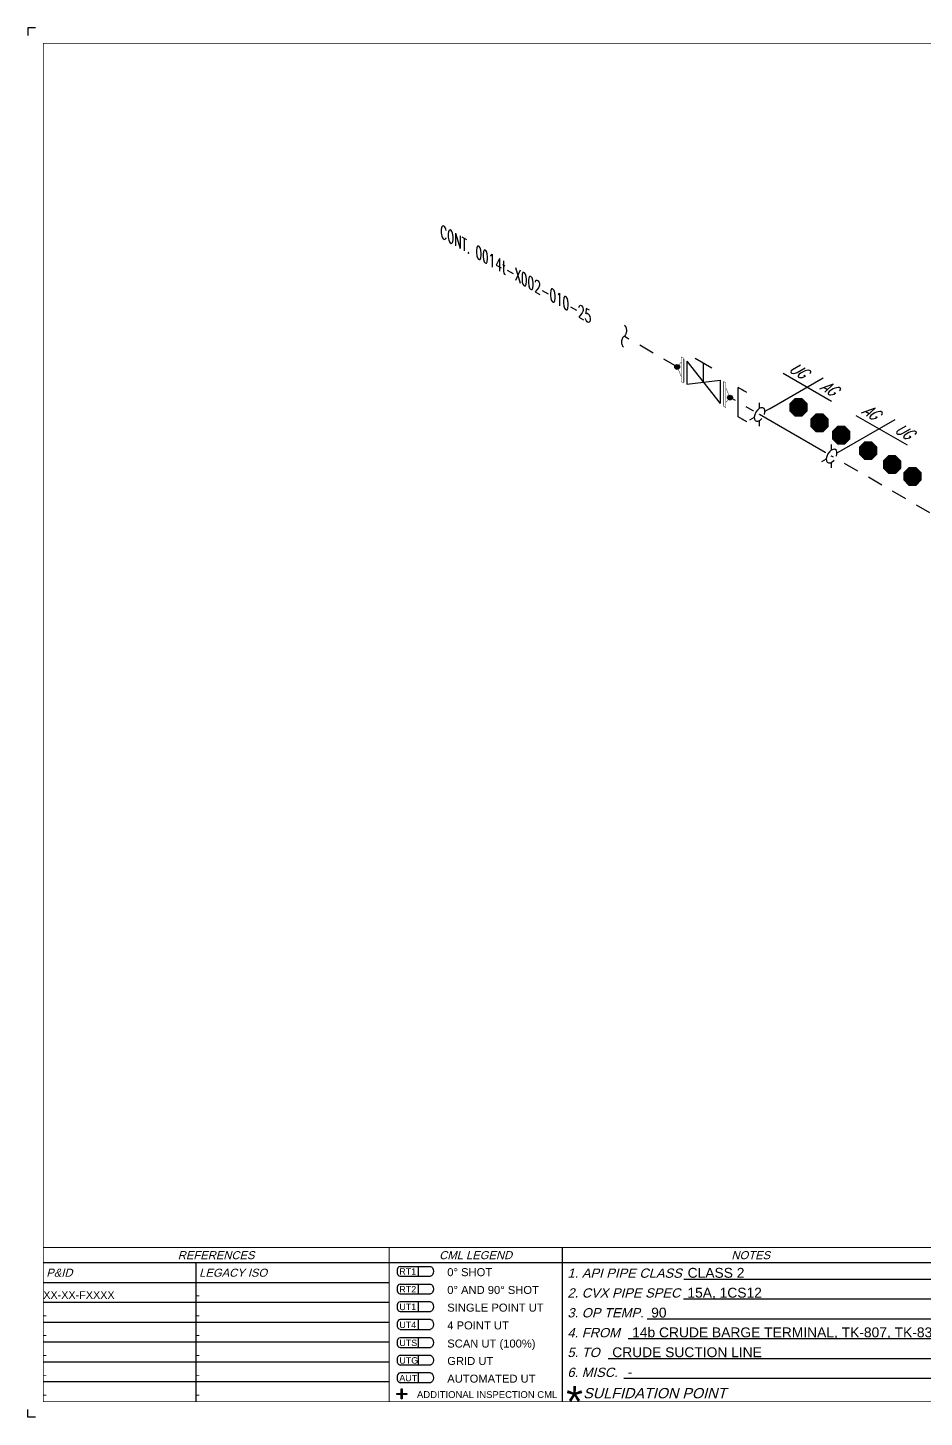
# Model space of a CAD drawing. Header units: inches. Extents: x 0.1 to 17.4, y 0.1 to 11.4.
# Drawn here: x 0.12 to 7.38, y 0.12 to 11.37 of the extents above; entities that cross this region are included whole.
import ezdxf
from ezdxf.enums import TextEntityAlignment as Align

# ---------------------------------------------------------------- set-up
doc = ezdxf.new("R2010")
doc.units = ezdxf.units.IN
doc.header["$MEASUREMENT"] = 0
doc.linetypes.add('HIDDEN2', pattern=[0.1875, 0.125, -0.0625])
for name, color, linetype in [('3', 1, 'Continuous'), ('BORDER', 3, 'Continuous'), ('BORDERTEXT', 7, 'Continuous'), ('COMP', 1, 'Continuous'), ('Continuation', 7, 'Continuous'), ('DL', 20, 'Continuous'), ('FITTINGS', 4, 'Continuous'), ('PART_PCML', 7, 'Continuous'), ('PIPE-ANNO', 150, 'HIDDEN2'), ('TEXT', 7, 'Continuous'), ('UNAS.PIPE', 251, 'Continuous'), ('Welds', 7, 'Continuous')]:
    doc.layers.add(name, color=color, linetype=linetype)
doc.layers.add('PIPE', color=7, linetype='Continuous', lineweight=30)
doc.styles.add('FEASStandard', font='arial.ttf')
doc.styles.add('PART_Standard', font='romans', dxfattribs={"width": 0.8, "height": 0.09})
doc.styles.add('Richmond', font='arial.ttf')
doc.styles.add('SIMPLEX', font='ROMANS')
doc.dimstyles.new('Richmond', dxfattribs={"dimtxt": 0.18, "dimasz": 0.18, "dimexe": 0.18, "dimexo": 0.0625, "dimgap": 0.09, "dimtad": 0, "dimtih": 1, "dimtoh": 1, "dimdec": 4, "dimzin": 0, "dimdsep": 46, "dimtxsty": 'Richmond', "dimcen": 0.09, "dimadec": 0, "dimazin": 0, "dimtfac": 1, "dimtdec": 4, "dimtofl": 0, "dimtmove": 0, "dimatfit": 3, "dimfxl": 1, "dimtolj": 1, "dimtzin": 0, "dimarcsym": 0})

# ---------------------------------------------------------------- blocks, each defined once
blk = doc.blocks.new('Border')
h = blk.add_hatch(color=256)
h.dxf.hatch_style = 1
h.paths.add_polyline_path([(3.147, 0.317), (3.11, 0.317), (3.11, 0.31), (3.147, 0.31), (3.147, 0.273), (3.154, 0.273), (3.154, 0.31), (3.191, 0.31), (3.191, 0.317), (3.154, 0.317), (3.154, 0.354), (3.147, 0.354)])
blk.add_line((5.432, 1.244), (7.435, 1.244))
for points in [[(5.43, 1.083), (7.435, 1.083)], [(5.136, 0.922), (7.435, 0.922)], [(4.982, 0.762), (7.435, 0.762)], [(4.822, 0.601), (7.435, 0.601)], [(3.147, 0.317), (3.147, 0.354), (3.154, 0.354), (3.154, 0.317)], [(4.947, 0.44), (7.435, 0.44)], [(3.147, 0.31), (3.11, 0.31), (3.11, 0.317), (3.147, 0.317)], [(3.154, 0.31), (3.154, 0.273), (3.147, 0.273), (3.147, 0.31)], [(3.154, 0.317), (3.191, 0.317), (3.191, 0.31), (3.154, 0.31)]]:
    blk.add_lwpolyline(points)
at = {"layer": 'BORDER'}
for p, q in [((7.5, 1.375), (0.25, 1.375)), ((1.487, 0.25), (1.487, 1.375)), ((1.487, 1.214), (0.25, 1.214)), ((3.048, 1.214), (1.487, 1.214)), ((1.487, 1.054), (0.25, 1.054)), ((3.048, 1.054), (1.487, 1.054)), ((1.487, 0.893), (0.25, 0.893)), ((3.048, 0.893), (1.487, 0.893)), ((1.487, 0.732), (0.25, 0.732)), ((3.048, 0.732), (1.487, 0.732)), ((1.487, 0.571), (0.25, 0.571)), ((3.048, 0.571), (1.487, 0.571)), ((1.487, 0.411), (0.25, 0.411)), ((3.048, 0.411), (1.487, 0.411))]:
    blk.add_line(p, q, dxfattribs=at)
at = {"layer": 'BORDER', "const_width": 0.005}
blk.add_lwpolyline([(0.25, 0.25), (17.25, 0.25), (17.25, 11.25), (0.25, 11.25)], close=True, dxfattribs=at)
at = {"layer": 'BORDER', "const_width": 0.00833}
for points in [[(17.25, 1.5), (0.25, 1.5)], [(3.048, 0.25), (3.048, 1.5)], [(4.45, 0.25), (4.45, 1.5)]]:
    blk.add_lwpolyline(points, dxfattribs=at)
at = {"layer": 'BORDERTEXT', "color": 7, "linetype": 'Continuous'}
for p, q in [((3.137, 1.346), (3.383, 1.346)), ((3.137, 1.267), (3.383, 1.267)), ((3.137, 1.202), (3.383, 1.202)), ((3.137, 1.123), (3.383, 1.123))]:
    blk.add_line(p, q, dxfattribs=at)
at = {"layer": 'BORDERTEXT'}
for p, q in [((3.283, 1.346), (3.283, 1.267)), ((3.283, 1.202), (3.283, 1.123)), ((3.283, 1.059), (3.283, 0.98)), ((3.283, 1.059), (3.283, 0.98)), ((3.283, 0.915), (3.283, 0.836)), ((3.283, 0.915), (3.283, 0.836)), ((3.283, 0.768), (3.283, 0.689)), ((3.283, 0.768), (3.283, 0.689)), ((3.283, 0.626), (3.283, 0.548)), ((3.283, 0.626), (3.283, 0.548)), ((3.283, 0.483), (3.283, 0.405)), ((3.283, 0.483), (3.283, 0.405))]:
    blk.add_line(p, q, dxfattribs=at)
at = {"layer": 'BORDERTEXT', "color": 7}
for p, q in [((3.383, 1.059), (3.137, 1.059)), ((3.137, 0.98), (3.383, 0.98)), ((3.383, 0.915), (3.137, 0.915)), ((3.137, 0.836), (3.383, 0.836)), ((3.383, 0.768), (3.137, 0.768)), ((3.137, 0.689), (3.383, 0.689)), ((3.383, 0.626), (3.137, 0.626)), ((3.137, 0.548), (3.383, 0.548)), ((3.383, 0.483), (3.137, 0.483)), ((3.137, 0.405), (3.383, 0.405))]:
    blk.add_line(p, q, dxfattribs=at)
at = {"layer": 'BORDERTEXT'}
for centre in [(3.137, 1.307), (3.137, 1.163), (3.137, 1.02), (3.137, 0.876), (3.137, 0.729), (3.137, 0.587), (3.137, 0.444)]:
    blk.add_ellipse(centre, major_axis=(0, -0.0394), ratio=0.624439, start_param=3.141593, end_param=6.283185, dxfattribs=at)
at = {"layer": 'BORDERTEXT', "extrusion": (0, 0, -1)}
for centre in [(3.383, 1.307), (3.383, 1.163), (3.383, 1.02), (3.383, 0.876), (3.383, 0.729), (3.383, 0.587), (3.383, 0.444)]:
    blk.add_ellipse(centre, major_axis=(0, -0.0394), ratio=0.624439, start_param=3.141593, end_param=6.283185, dxfattribs=at)
at = {"layer": 'BORDERTEXT', "style": 'FEASStandard', "oblique": 15}
for s, p in [('REFERENCES', (1.649, 1.437)), ('CML LEGEND', (3.749, 1.437)), ('NOTES', (5.975, 1.437))]:
    blk.add_text(s, height=0.065, dxfattribs=at).set_placement(p, align=Align.MIDDLE)
for s, p in [('P&ID', (0.275, 1.295)), ('LEGACY ISO', (1.512, 1.295))]:
    blk.add_text(s, height=0.065, dxfattribs=at).set_placement(p, align=Align.MIDDLE_LEFT)
at = {"layer": 'BORDERTEXT', "style": 'FEASStandard'}
for s, height, p in [('RT1', 0.0518, (3.131, 1.279)), ('0%%D SHOT', 0.0648, (3.519, 1.267)), ('RT2', 0.0518, (3.131, 1.135)), ('0%%D AND 90%%D SHOT', 0.0648, (3.519, 1.123)), ('UT1', 0.0518, (3.131, 0.992)), ('SINGLE POINT UT', 0.0648, (3.519, 0.98)), ('4 POINT UT', 0.0648, (3.519, 0.836)), ('UT4', 0.0518, (3.131, 0.847)), ('UTS', 0.0518, (3.131, 0.701)), ('SCAN UT (100%%%)', 0.0648, (3.519, 0.689)), ('UTG', 0.0518, (3.131, 0.559)), ('GRID UT', 0.0648, (3.519, 0.548)), ('AUT', 0.0518, (3.131, 0.416)), ('AUTOMATED UT', 0.0648, (3.519, 0.405)), ('ADDITIONAL INSPECTION CML', 0.055, (3.274, 0.281))]:
    blk.add_text(s, height=height, dxfattribs=at).set_placement(p)
at = {"layer": 'BORDERTEXT', "style": 'FEASStandard', "oblique": 15}
for s, height, p in [('1. API PIPE CLASS', 0.075, (4.491, 1.254)), ('2. CVX PIPE SPEC', 0.075, (4.491, 1.094)), ('3. OP TEMP.', 0.075, (4.491, 0.933)), ('4. FROM ', 0.075, (4.491, 0.772)), ('5. TO ', 0.075, (4.491, 0.612)), ('6. MISC. ', 0.075, (4.491, 0.451)), ('SULFIDATION POINT', 0.08333, (4.619, 0.278))]:
    blk.add_text(s, height=height, dxfattribs=at).set_placement(p)
at = {"layer": 'BORDERTEXT', "insert": (4.481, 0.378), "char_height": 0.25, "attachment_point": 1, "style": 'FEASStandard'}
blk.add_mtext('*', dxfattribs=at)
blk = doc.blocks.new('BORDER TEXT')
at = {"layer": 'BORDERTEXT'}
for tag, p, height, style in [('API_PIPE_CLASS', (5.464, 1.254), 0.08, 'Richmond'), ('MATERIAL1', (12.263, 1.211), 0.08, 'Richmond'), ('P&ID_#1', (0.25, 1.083), 0.0625, 'FEASStandard'), ('LINE_#1', (1.487, 1.083), 0.0625, 'FEASStandard'), ('CVX_PIPE_SPEC', (5.462, 1.093), 0.08, 'Richmond'), ('OP_TEMP', (5.169, 0.932), 0.08, 'Richmond'), ('MATERIAL2', (12.263, 1.04), 0.08, 'Richmond'), ('P&ID_#2', (0.25, 0.922), 0.0625, 'FEASStandard'), ('LINE_#2', (1.487, 0.922), 0.0625, 'FEASStandard'), ('MATERIAL3', (12.263, 0.868), 0.08, 'Richmond'), ('P&ID_#3', (0.25, 0.762), 0.0625, 'FEASStandard'), ('LINE_#3', (1.487, 0.762), 0.0625, 'FEASStandard'), ('FROM', (5.015, 0.772), 0.08, 'Richmond'), ('TO', (4.854, 0.611), 0.08, 'Richmond'), ('MATERIAL4', (12.263, 0.696), 0.08, 'Richmond'), ('P&ID_#4', (0.25, 0.601), 0.0625, 'FEASStandard'), ('LINE_#4', (1.487, 0.601), 0.0625, 'FEASStandard'), ('MATERIAL5', (12.263, 0.525), 0.08, 'Richmond'), ('P&ID_#5', (0.25, 0.44), 0.0625, 'FEASStandard'), ('LINE_#5', (1.487, 0.44), 0.0625, 'FEASStandard'), ('MISC', (4.979, 0.451), 0.08, 'Richmond'), ('INSULATION', (12.928, 0.414), 0.0625, 'FEASStandard'), ('P&ID_#6', (0.25, 0.28), 0.0625, 'FEASStandard'), ('LINE_#6', (1.487, 0.28), 0.0625, 'FEASStandard'), ('PWHT', (12.928, 0.281), 0.0625, 'FEASStandard')]:
    blk.add_attdef(tag, p, '', height=height, dxfattribs=dict(at, style=style))
at = {"layer": 'BORDERTEXT', "style": 'FEASStandard'}
for tag, p in [('DR.BY', (11.075, 0.562)), ('DR.BY_DATE', (11.95, 0.562)), ('CHK_BY', (11.075, 0.354)), ('CHK._BY_DATE', (11.95, 0.354))]:
    blk.add_attdef(tag, text='', height=0.1, dxfattribs=at).set_placement(p, align=Align.MIDDLE_CENTER)
at = {"layer": 'BORDERTEXT', "style": 'PART_Standard', "width": 0.8}
for tag, p in [('PLANT_NUMBER', (13.938, 0.384)), ('SYSTEM_NUMBER', (14.812, 0.384)), ('CIRCUIT_NUMBER', (15.688, 0.384)), ('SHEET_NUMBER', (16.5, 0.384)), ('REVISION', (17.062, 0.384))]:
    blk.add_attdef(tag, text='', height=0.15, dxfattribs=at).set_placement(p, align=Align.MIDDLE_CENTER)
blk = doc.blocks.new('1_BREAK-PIPE_PIPE_00')
at = {"color": 0, "linetype": 'ByBlock', "lineweight": -2}
for centre, major_axis in [((0.03, -0.092), (0, 0.101)), ((-0.03, 0.092), (0, -0.101))]:
    blk.add_ellipse(centre, major_axis=major_axis, ratio=0.711978, start_param=0.427466, end_param=3.141593, dxfattribs=at)
blk = doc.blocks.new('1_Tilde_00')
at = {"layer": 'PIPE-ANNO', "xscale": -0.5000000000000001, "yscale": 0.5, "zscale": 0.5}
blk.add_blockref('1_BREAK-PIPE_PIPE_00', (0, 0), dxfattribs=at)
blk = doc.blocks.new('1_Cont_330')
at = {"layer": 'Continuation', "style": 'PART_Standard', "oblique": 330, "width": 0.8}
blk.add_attdef('CONT.', (0, 0), '', height=0.09, rotation=330, dxfattribs=at)
blk = doc.blocks.new('3_VALVE_FLANGE_GATE_30')
at = {"color": 0, "linetype": 'ByBlock', "lineweight": -2}
blk.add_wipeout([(-0.162, -0.187), (-0.135, -0.172), (0, 0), (0.135, -0.016), (0.162, 0), (0.162, 0.187), (0.135, 0.172), (0, 0), (-0.135, 0.016), (-0.162, 0)], dxfattribs=at)
for p, q in [((0.135, 0.172), (-0.135, -0.172)), ((0.068, 0.195), (-0.068, 0.117)), ((0, 0), (0, 0.156)), ((0.135, 0.172), (0.135, -0.016)), ((0.162, 0.187), (0.162, 0)), ((-0.162, 0), (-0.162, -0.187)), ((-0.135, 0.016), (-0.135, -0.172)), ((0.135, -0.016), (-0.135, 0.016))]:
    blk.add_line(p, q, dxfattribs=at)
blk = doc.blocks.new('AM9A04')
at = {"linetype": 'Continuous', "const_width": 0.01}
blk.add_lwpolyline([(0, -0.289), (0, 0.289), (-0.05, 0.318), (-0.05, -0.26)], close=True, dxfattribs=at)
at = {"const_width": 0.01}
blk.add_lwpolyline([(-0.05, -0.144), (-0.15, 0.087), (-0.05, 0.202)], dxfattribs=at)
blk = doc.blocks.new('A09')
at = {"layer": 'Welds'}
h = blk.add_hatch(color=256, dxfattribs=at)
h.dxf.hatch_style = 1
h.paths.add_polyline_path([(-0.03, 0, 1), (0.03, 0, 1)])
blk.add_circle((0, 0), 0.03, dxfattribs=at)
blk = doc.blocks.new('*U27')
blk.add_wipeout([(0.052, -0.03), (0.017, -0.07), (0.017, -0.11), (0, -0.1), (0, 0.1), (0.017, 0.09), (0.017, 0.05)]).dxf.layer = 'COMP'
at = {"layer": '3', "xscale": 0.65, "yscale": 0.65, "zscale": 0.65}
blk.add_blockref('A09', (0.052, -0.03), dxfattribs=at)
at = {"layer": 'COMP', "xscale": 0.3466300616258731, "yscale": 0.3466300616258731, "zscale": 0.3466300616258731, "rotation": 180}
blk.add_blockref('AM9A04', (0, 0), dxfattribs=at)
blk = doc.blocks.new('AG UG SYMBOL')
blk.add_wipeout([(0, 0), (-0.032, -0.055), (0.032, -0.055)]).dxf.layer = 'FITTINGS'
at = {"layer": 'FITTINGS', "linetype": 'ByBlock', "lineweight": -2}
for p, q in [((-0.081, 0.047), (-0.043, 0.025)), ((0.081, 0.047), (0.043, 0.025)), ((-0.043, -0.025), (-0.081, -0.047)), ((0.043, -0.025), (0.081, -0.047))]:
    blk.add_line(p, q, dxfattribs=at)
at = {"layer": 'FITTINGS'}
blk.add_ellipse((0, 0), major_axis=(-0.0612, 0), ratio=0.57735, start_param=5.03414, end_param=10.673824, dxfattribs=at)
blk = doc.blocks.new('*U31')
at = {"layer": 'PIPE-ANNO', "linetype": 'Continuous'}
for p, q in [((0.087, 0.05), (0.52, 0.3)), ((0.202, 0.333), (0.616, 0.095))]:
    blk.add_line(p, q, dxfattribs=at)
at = {"layer": 'TEXT', "style": 'PART_Standard', "oblique": 30, "width": 0.8}
blk.add_attdef('SPEC_2_30/30', text='', height=0.09, rotation=330, dxfattribs=at).set_placement((0.621, 0.134), align=Align.RIGHT)
blk.add_attdef('SPEC_1_30/30', (0.242, 0.353), '', height=0.09, rotation=330, dxfattribs=at)
blk = doc.blocks.new('*U32')
at = {"layer": 'PIPE-ANNO', "linetype": 'Continuous'}
for p, q in [((0.087, 0.05), (0.52, 0.3)), ((0.196, 0.337), (0.587, 0.111))]:
    blk.add_line(p, q, dxfattribs=at)
at = {"layer": 'TEXT', "style": 'PART_Standard', "oblique": 30, "width": 0.8}
blk.add_attdef('SPEC_2_30/30', text='', height=0.09, rotation=330, dxfattribs=at).set_placement((0.593, 0.15), align=Align.RIGHT)
blk.add_attdef('SPEC_1_30/30', (0.236, 0.356), '', height=0.09, rotation=330, dxfattribs=at)
blk = doc.blocks.new('PART_PCML')
blk.add_hatch(color=0).paths.add_polyline_path([(-0.07, -0.029), (-0.029, -0.07), (0.029, -0.07), (0.07, -0.029), (0.07, 0.029), (0.029, 0.07), (-0.029, 0.07), (-0.07, 0.029)])
at = {"color": 7, "const_width": 0.009}
blk.add_lwpolyline([(-0.07, 0.029), (-0.029, 0.07), (0.029, 0.07), (0.07, 0.029), (0.07, -0.029), (0.029, -0.07), (-0.029, -0.07), (-0.07, -0.029), (-0.07, 0.029), (-0.029, 0.07)], dxfattribs=at)
at = {"color": 18, "true_color": 0x000000}
blk.add_lwpolyline([(-0.029, 0.07), (-0.07, 0.029), (-0.07, -0.029), (-0.029, -0.07), (0.029, -0.07), (0.07, -0.029), (0.07, 0.029), (0.029, 0.07)], close=True, dxfattribs=at)
at = {"color": 7, "true_color": 0xffffff, "style": 'SIMPLEX', "width": 0.8, "flags": 1}
for tag, p in [('CIRCUIT', (-0.094, 0.089)), ('DM', (-0.053, -0.133)), ('TYPE', (-0.075, -0.204))]:
    blk.add_attdef(tag, p, '', height=0.0586, dxfattribs=at)
at = {"color": 7, "true_color": 0xffffff, "style": 'SIMPLEX', "width": 0.8}
blk.add_attdef('DMDISP', text='', height=0.0586, dxfattribs=at).set_placement((0, 0), align=Align.MIDDLE_CENTER)
blk = doc.blocks.new('*U47')
at = {"layer": 'DL', "color": 20, "linetype": 'ByBlock', "ltscale": 0.7}
blk.add_line((0.054, -0.15), (0.054, 0.087), dxfattribs=at)
for points in [[(0.126, 0.046), (0.054, 0.087)], [(0.126, -0.191), (0.054, -0.15)]]:
    blk.add_leader(points, dimstyle='Richmond', override={"dimasz": 0.04, "dimgap": 0.09, "dimtad": 0}, dxfattribs=at)

msp = doc.modelspace()

# ---------------------------------------------------------------- linework, layer by layer
for p, q in [((0.125, 11.375), (0.125, 11.312)), ((0.187, 11.375), (0.125, 11.375)), ((0.125, 0.125), (0.125, 0.187)), ((0.187, 0.125), (0.125, 0.125))]:
    msp.add_line(p, q)
at = {"layer": 'PIPE', "linetype": 'HIDDEN2'}
for p, q in [((6.046, 8.244), (5.807, 8.381)), ((10.153, 5.873), (6.629, 7.907))]:
    msp.add_line(p, q, dxfattribs=at)
at = {"layer": 'PIPE'}
msp.add_line((6.629, 7.907), (6.046, 8.244), dxfattribs=at)
at = {"layer": 'UNAS.PIPE', "linetype": 'HIDDEN2'}
msp.add_line((5.379, 8.629), (4.95, 8.877), dxfattribs=at)

# ---------------------------------------------------------------- block references
at = {"layer": 'BORDER'}
msp.add_blockref('Border', (0, 0), dxfattribs=at)
at = {"layer": 'BORDERTEXT'}
ref = msp.add_blockref('BORDER TEXT', (0, 0), dxfattribs=at)
ref.add_attrib('MISC', '-', (4.979, 0.451), dxfattribs={"height": 0.08, "style": 'Richmond'})
ref.add_attrib('TO', 'CRUDE SUCTION LINE', (4.854, 0.611), dxfattribs={"height": 0.08, "style": 'Richmond'})
ref.add_attrib('FROM', '14b CRUDE BARGE TERMINAL, TK-807, TK-830, TK-831', (5.015, 0.772), dxfattribs={"height": 0.08, "style": 'Richmond'})
ref.add_attrib('OP_TEMP', '90', (5.169, 0.932), dxfattribs={"height": 0.08, "style": 'Richmond'})
ref.add_attrib('CVX_PIPE_SPEC', '15A, 1CS12', (5.462, 1.093), dxfattribs={"height": 0.08, "style": 'Richmond'})
ref.add_attrib('API_PIPE_CLASS', 'CLASS 2', (5.464, 1.254), dxfattribs={"height": 0.08, "style": 'Richmond'})
ref.add_attrib('LINE_#6', '-', (1.487, 0.28), dxfattribs={"height": 0.0625, "style": 'FEASStandard'})
ref.add_attrib('LINE_#5', '-', (1.487, 0.44), dxfattribs={"height": 0.0625, "style": 'FEASStandard'})
ref.add_attrib('LINE_#4', '-', (1.487, 0.601), dxfattribs={"height": 0.0625, "style": 'FEASStandard'})
ref.add_attrib('LINE_#3', '-', (1.487, 0.762), dxfattribs={"height": 0.0625, "style": 'FEASStandard'})
ref.add_attrib('LINE_#2', '-', (1.487, 0.922), dxfattribs={"height": 0.0625, "style": 'FEASStandard'})
ref.add_attrib('LINE_#1', '-', (1.487, 1.083), dxfattribs={"height": 0.0625, "style": 'FEASStandard'})
ref.add_attrib('P&ID_#6', '-', (0.25, 0.28), dxfattribs={"height": 0.0625, "style": 'FEASStandard'})
ref.add_attrib('P&ID_#5', '-', (0.25, 0.44), dxfattribs={"height": 0.0625, "style": 'FEASStandard'})
ref.add_attrib('P&ID_#4', '-', (0.25, 0.601), dxfattribs={"height": 0.0625, "style": 'FEASStandard'})
ref.add_attrib('P&ID_#3', '-', (0.25, 0.762), dxfattribs={"height": 0.0625, "style": 'FEASStandard'})
ref.add_attrib('P&ID_#2', '-', (0.25, 0.922), dxfattribs={"height": 0.0625, "style": 'FEASStandard'})
ref.add_attrib('P&ID_#1', 'XX-XX-FXXXX', (0.25, 1.083), dxfattribs={"height": 0.0625, "style": 'FEASStandard'})
at = {"layer": 'Continuation'}
msp.add_blockref('1_Cont_330', (3.461, 9.681), dxfattribs=at).add_auto_attribs({'CONT.': 'CONT. 0014t-X002-010-25'})
at = {"layer": 'PART_PCML', "color": 13}
for p in [(6.362, 8.302), (6.531, 8.177), (6.924, 7.951), (7.118, 7.838), (7.283, 7.743)]:
    msp.add_blockref('PART_PCML', p, dxfattribs=at).add_auto_attribs({'DMDISP': '85A'})
at = {"layer": 'PIPE-ANNO', "xscale": -1}
msp.add_blockref('1_Tilde_00', (4.95, 8.877), dxfattribs=at)

# ---------------------------------------------------------------- next in the draw order: block references
at = {"layer": 'FITTINGS', "rotation": 240.0000000000006}
for p in [(6.046, 8.244), (6.629, 7.907)]:
    msp.add_blockref('AG UG SYMBOL', p, dxfattribs=at)
at = {"layer": 'UNAS.PIPE', "xscale": -1}
msp.add_blockref('3_VALVE_FLANGE_GATE_30', (5.593, 8.505), dxfattribs=at)

# ---------------------------------------------------------------- next in the draw order: block references
at = {"layer": 'COMP', "ltscale": 0.65}
msp.add_blockref('*U27', (5.755, 8.411), dxfattribs=at)
at = {"layer": 'PART_PCML', "color": 13}
msp.add_blockref('PART_PCML', (6.706, 8.076), dxfattribs=at).add_auto_attribs({'DMDISP': '85A'})
at = {"layer": 'PIPE-ANNO'}
for name, p, values in [('*U32', (6.04, 8.241), {'SPEC_1_30/30': 'UG', 'SPEC_2_30/30': 'AG'}), ('*U31', (6.624, 7.904), {'SPEC_1_30/30': 'AG', 'SPEC_2_30/30': 'UG'})]:
    msp.add_blockref(name, p, dxfattribs=at).add_auto_attribs(values)

# ---------------------------------------------------------------- next in the draw order: wipeouts: each hides what was drawn before it
msp.add_wipeout([(5.379, 8.629), (5.413, 8.669), (5.413, 8.709), (5.431, 8.699), (5.431, 8.499), (5.413, 8.509), (5.413, 8.549)]).dxf.layer = 'COMP'

# ---------------------------------------------------------------- next in the draw order: hatches: boundary and pattern name
at = {"layer": 'UNAS.PIPE'}
h = msp.add_hatch(color=256, dxfattribs=at)
h.dxf.hatch_style = 1
h.paths.add_polyline_path([(5.398, 8.629, 1), (5.359, 8.629, 1)])

# ---------------------------------------------------------------- next in the draw order: linework, layer by layer
msp.add_circle((5.379, 8.629), 0.0195, dxfattribs=at)

# ---------------------------------------------------------------- next in the draw order: block references
at = {"layer": 'DL'}
msp.add_blockref('*U47', (5.818, 8.375), dxfattribs=at)
at = {"layer": 'UNAS.PIPE', "xscale": 0.3466300616258731, "yscale": 0.3466300616258731, "zscale": 0.3466300616258731}
msp.add_blockref('AM9A04', (5.431, 8.599), dxfattribs=at)

doc.saveas('drawing.dxf')
